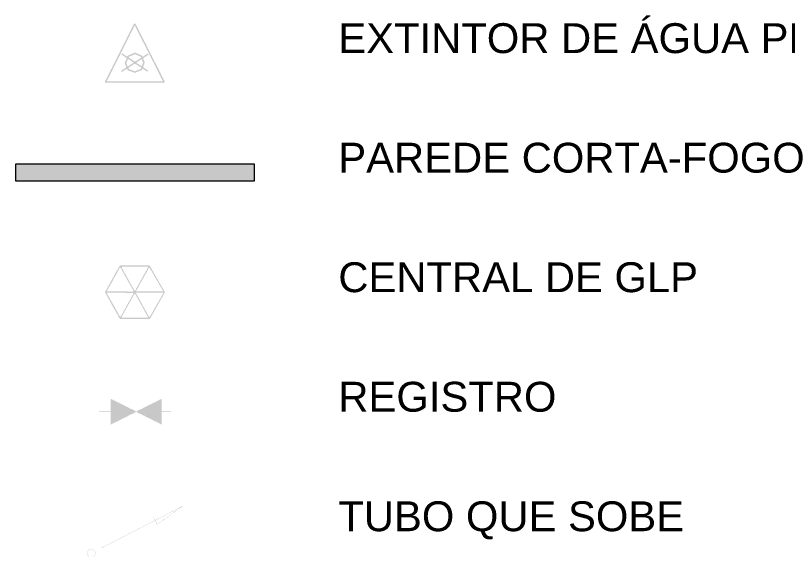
# Model space of a CAD drawing. Header units: metres. Extents: x -2 to 169, y -5 to 45.
# Drawn here: x 34.3 to 40.76, y 6.29 to 10.82 of the extents above; entities that cross this region are included whole.
import ezdxf

# ---------------------------------------------------------------- set-up
doc = ezdxf.new("R2010")
doc.units = ezdxf.units.M
doc.header["$LTSCALE"] = 0.1
doc.layers.add('LEGENDA', color=7, linetype='Continuous', lineweight=13)
doc.styles.add('COSCIP-TEXTO', font='arial.ttf')

# ---------------------------------------------------------------- blocks, each defined once
blk = doc.blocks.new('EXTINTOR_AP')
h = blk.add_hatch(color=256)
h.dxf.hatch_style = 1
h.paths.add_polyline_path([(-0.0177, 0.4935), (0.0088, 0.4935), (0.0108, 0.481), (0.0182, 0.4787), (0.0206, 0.4608), (0.028, 0.4584), (0.0305, 0.4412), (0.038, 0.4393), (0.0404, 0.4221), (0.0481, 0.4196), (0.0502, 0.4021), (0.0576, 0.3999), (0.0597, 0.3827), (0.0674, 0.3795), (0.0699, 0.3624), (0.0775, 0.3606), (0.0797, 0.3433), (0.0874, 0.3409), (0.0896, 0.3233), (0.0969, 0.3203), (0.0994, 0.3031), (0.1068, 0.3011), (0.1092, 0.2839), (0.1169, 0.2818), (0.1192, 0.2646), (0.1268, 0.2621), (0.1289, 0.2446), (0.1363, 0.2423), (0.1388, 0.2245), (0.1462, 0.2226), (0.1486, 0.2053), (0.1564, 0.2031), (0.1585, 0.1858), (0.1659, 0.1837), (0.1683, 0.1685), (0.1764, 0.1637), (0.1782, 0.1476), (0.1866, 0.144), (0.1891, 0.1292), (0.1954, 0.1261), (0.1992, 0.1095), (0.2062, 0.1046), (0.2078, 0.0898), (0.2159, 0.0849), (0.2175, 0.0691), (0.226, 0.0652), (0.2286, 0.0505), (0.2348, 0.0474), (0.2386, 0.0308), (0.2455, 0.0258), (0.2472, 0.0111), (0.2553, 0.0062), (0.2569, -0.0094), (0.2654, -0.0135), (0.268, -0.0283), (0.2753, -0.0332), (0.2777, -0.048), (0.2849, -0.0529), (0.2865, -0.0677), (0.2947, -0.0726), (0.2963, -0.0874), (0.3048, -0.0923), (0.3077, -0.1071), (0.3146, -0.112), (0.3171, -0.1268), (0.3243, -0.1317), (0.3258, -0.1466), (0.3332, -0.1496), (0.3357, -0.16), (0.3429, -0.1637), (0.3455, -0.1793), (0.3529, -0.1822), (0.3554, -0.1993), (0.3607, -0.2031), (0.3652, -0.2194), (0.3701, -0.2225), (0.3741, -0.2301), (0.3751, -0.2387), (0.3824, -0.2418), (0.3849, -0.2579), (0.3923, -0.2607), (0.3947, -0.2779), (0.4011, -0.2818), (0.404, -0.2966), (0.4108, -0.3015), (0.4144, -0.3173), (0.4218, -0.3204), (0.4243, -0.3367), (0.4317, -0.3399), (0.4337, -0.3556), (0.4395, -0.3606), (0.444, -0.377), (0.4514, -0.3842), (0.4538, -0.3961), (0.4612, -0.3986), (0.4637, -0.4154), (0.471, -0.4184), (0.4735, -0.4356), (0.4795, -0.4393), (0.4834, -0.4555), (0.4899, -0.459), (0.4932, -0.4748), (0.5, -0.4787), (0.4992, -0.4836), (0.4937, -0.4861), (0.4931, -0.4935), (-0.5, -0.4935), (-0.4994, -0.4664), (-0.4913, -0.4623), (-0.4897, -0.4467), (-0.4836, -0.4443), (-0.48, -0.427), (-0.4725, -0.4221), (-0.4701, -0.4073), (-0.4618, -0.4045), (-0.4599, -0.3876), (-0.4519, -0.3844), (-0.4503, -0.368), (-0.4429, -0.363), (-0.4406, -0.3483), (-0.4331, -0.3433), (-0.4298, -0.3274), (-0.4224, -0.3253), (-0.4206, -0.3089), (-0.4125, -0.3041), (-0.4109, -0.2892), (-0.4036, -0.2843), (-0.4002, -0.2678), (-0.3935, -0.2646), (-0.3913, -0.2498), (-0.383, -0.2474), (-0.3812, -0.2301), (-0.3732, -0.2253), (-0.3715, -0.2104), (-0.3642, -0.2055), (-0.3619, -0.1907), (-0.3537, -0.1858), (-0.351, -0.17), (-0.3436, -0.1686), (-0.3418, -0.1514), (-0.3341, -0.1464), (-0.3322, -0.1317), (-0.3261, -0.1292), (-0.3215, -0.1104), (-0.3144, -0.1071), (-0.3124, -0.0923), (-0.3042, -0.0894), (-0.3025, -0.0726), (-0.2948, -0.0677), (-0.2929, -0.0529), (-0.2856, -0.048), (-0.2821, -0.0318), (-0.2747, -0.0294), (-0.2729, -0.0135), (-0.2648, -0.0111), (-0.2631, 0.0062), (-0.2554, 0.0111), (-0.2535, 0.0258), (-0.246, 0.0308), (-0.2427, 0.0469), (-0.2353, 0.05), (-0.2329, 0.0663), (-0.2255, 0.0689), (-0.2238, 0.0849), (-0.2163, 0.0898), (-0.2141, 0.1046), (-0.2067, 0.1095), (-0.2043, 0.1243), (-0.1959, 0.1273), (-0.1941, 0.144), (-0.1861, 0.1466), (-0.1843, 0.1637), (-0.1779, 0.1661), (-0.1748, 0.1834), (-0.167, 0.1883), (-0.1648, 0.2031), (-0.1566, 0.2062), (-0.1547, 0.2227), (-0.1467, 0.227), (-0.1451, 0.2424), (-0.1388, 0.2449), (-0.1354, 0.2621), (-0.1277, 0.267), (-0.1254, 0.2818), (-0.1172, 0.2843), (-0.1153, 0.3015), (-0.1073, 0.3057), (-0.1057, 0.3212), (-0.0981, 0.3261), (-0.095, 0.3424), (-0.0878, 0.3458), (-0.0859, 0.3606), (-0.0777, 0.363), (-0.0759, 0.3803), (-0.0691, 0.3827), (-0.0663, 0.3999), (-0.06, 0.4024), (-0.0557, 0.4211), (-0.0486, 0.4246), (-0.0465, 0.4393), (-0.0384, 0.4418), (-0.0366, 0.459), (-0.03, 0.4615), (-0.027, 0.4787), (-0.0208, 0.4812)])
h.paths.add_polyline_path([(-0.0064, 0.4602), (-0.0089, 0.4505), (-0.0163, 0.4484), (-0.0179, 0.4319), (-0.024, 0.4295), (-0.0276, 0.4123), (-0.035, 0.4073), (-0.0374, 0.3926), (-0.0458, 0.3881), (-0.0476, 0.3729), (-0.0557, 0.3687), (-0.0572, 0.3532), (-0.0645, 0.3483), (-0.068, 0.3317), (-0.0745, 0.3286), (-0.0768, 0.3138), (-0.0852, 0.3109), (-0.087, 0.2941), (-0.095, 0.2905), (-0.0966, 0.2744), (-0.1039, 0.2695), (-0.1073, 0.253), (-0.114, 0.2498), (-0.1163, 0.235), (-0.1246, 0.2316), (-0.1264, 0.2154), (-0.1343, 0.2104), (-0.136, 0.1957), (-0.1432, 0.1907), (-0.1467, 0.1743), (-0.1536, 0.1711), (-0.1557, 0.1563), (-0.1639, 0.1537), (-0.1658, 0.1366), (-0.1728, 0.1341), (-0.1754, 0.1169), (-0.1827, 0.112), (-0.185, 0.0972), (-0.1932, 0.0923), (-0.1959, 0.0764), (-0.2033, 0.0744), (-0.2051, 0.0578), (-0.2128, 0.0529), (-0.2147, 0.0381), (-0.2221, 0.0332), (-0.2245, 0.0185), (-0.2326, 0.0135), (-0.2353, -0.0024), (-0.2427, -0.0042), (-0.2444, -0.0209), (-0.252, -0.0258), (-0.2541, -0.0406), (-0.2616, -0.0455), (-0.2638, -0.0603), (-0.2722, -0.0644), (-0.2747, -0.0809), (-0.2821, -0.0826), (-0.2838, -0.0997), (-0.2913, -0.1046), (-0.2934, -0.1194), (-0.3011, -0.1243), (-0.3033, -0.1391), (-0.3116, -0.1435), (-0.3134, -0.1587), (-0.3215, -0.1624), (-0.3231, -0.1784), (-0.3293, -0.1809), (-0.3328, -0.1981), (-0.3404, -0.2031), (-0.3427, -0.2178), (-0.3507, -0.2203), (-0.3529, -0.2375), (-0.3608, -0.2406), (-0.3625, -0.2572), (-0.3688, -0.2597), (-0.3722, -0.2769), (-0.3799, -0.2818), (-0.3821, -0.2966), (-0.3904, -0.2998), (-0.3923, -0.3163), (-0.4002, -0.3209), (-0.4018, -0.336), (-0.4092, -0.3409), (-0.4115, -0.3556), (-0.4194, -0.3606), (-0.4224, -0.3764), (-0.4298, -0.3779), (-0.4316, -0.395), (-0.4396, -0.3991), (-0.4412, -0.4147), (-0.4488, -0.4196), (-0.4509, -0.4344), (-0.4592, -0.4393), (-0.4618, -0.4551), (-0.4691, -0.4567), (-0.4695, -0.4738), (0.4618, -0.4738), (0.4612, -0.4555), (0.4549, -0.4516), (0.4514, -0.4354), (0.4449, -0.4319), (0.4415, -0.4164), (0.4341, -0.4142), (0.432, -0.3975), (0.4243, -0.3933), (0.4223, -0.3778), (0.4155, -0.3729), (0.412, -0.3569), (0.4046, -0.3532), (0.4021, -0.3378), (0.3947, -0.3358), (0.3923, -0.3181), (0.3849, -0.3145), (0.3829, -0.299), (0.3759, -0.2941), (0.3726, -0.2782), (0.3652, -0.2748), (0.3628, -0.2591), (0.3554, -0.257), (0.3532, -0.24), (0.3459, -0.235), (0.3431, -0.219), (0.3369, -0.2154), (0.3332, -0.1994), (0.3258, -0.1968), (0.3234, -0.1804), (0.316, -0.1783), (0.3135, -0.1609), (0.3057, -0.1587), (0.3037, -0.1415), (0.2958, -0.1391), (0.2937, -0.1218), (0.2856, -0.1194), (0.2837, -0.1046), (0.2758, -0.0997), (0.2732, -0.0825), (0.2663, -0.08), (0.2643, -0.0628), (0.2563, -0.0603), (0.2545, -0.0443), (0.2462, -0.0406), (0.243, -0.0234), (0.2365, -0.0209), (0.234, -0.0037), (0.2269, -0.0012), (0.2249, 0.016), (0.2169, 0.0185), (0.2151, 0.0339), (0.2077, 0.0369), (0.2037, 0.0554), (0.1971, 0.0578), (0.1947, 0.0751), (0.1875, 0.0775), (0.1856, 0.0948), (0.1774, 0.0972), (0.1747, 0.1144), (0.1683, 0.1157), (0.1643, 0.1341), (0.1578, 0.1366), (0.1554, 0.1538), (0.1486, 0.1553), (0.1444, 0.1711), (0.1388, 0.1736), (0.1363, 0.1848), (0.1301, 0.1883), (0.1265, 0.2044), (0.1216, 0.2066), (0.1178, 0.2154), (0.1148, 0.2301), (0.1092, 0.2329), (0.1048, 0.2498), (0.0979, 0.2547), (0.0969, 0.2635), (0.0906, 0.267), (0.0871, 0.2833), (0.0822, 0.2867), (0.0785, 0.2941), (0.0762, 0.3089), (0.0687, 0.3138), (0.0682, 0.3212), (0.0649, 0.3288), (0.0585, 0.3335), (0.0576, 0.3422), (0.0509, 0.3458), (0.0483, 0.3606), (0.0424, 0.3655), (0.0361, 0.3876), (0.0292, 0.3926), (0.0287, 0.3999), (0.0192, 0.4123), (0.0182, 0.4209), (0.0116, 0.4246), (0.0016, 0.459)], flags=16)
h.paths.add_polyline_path([(-0.0103, 0.0062), (0.0182, 0.0068), (0.0206, -0.0004), (0.0388, -0.0037), (0.0403, -0.0111), (0.0576, -0.0132), (0.06, -0.0207), (0.0773, -0.0223), (0.0822, -0.0286), (0.0969, -0.0319), (0.1023, -0.0381), (0.1166, -0.042), (0.1191, -0.0516), (0.1265, -0.054), (0.1298, -0.0603), (0.1363, -0.0589), (0.1388, -0.0518), (0.1476, -0.0505), (0.1511, -0.0435), (0.1659, -0.0386), (0.1683, -0.032), (0.1831, -0.0285), (0.188, -0.0217), (0.1955, -0.0209), (0.1979, -0.013), (0.2126, -0.0119), (0.2249, -0.0142), (0.2244, -0.0308), (0.2077, -0.0353), (0.2069, -0.0406), (0.1966, -0.0431), (0.1947, -0.0505), (0.1782, -0.053), (0.1757, -0.0611), (0.1668, -0.0628), (0.1634, -0.0699), (0.1485, -0.0726), (0.1469, -0.08), (0.1388, -0.0814), (0.1371, -0.0849), (0.1404, -0.1071), (0.147, -0.112), (0.1486, -0.1292), (0.1564, -0.1317), (0.1595, -0.1538), (0.156, -0.1871), (0.1486, -0.1902), (0.1462, -0.2092), (0.1388, -0.2121), (0.1376, -0.2375), (0.1462, -0.2395), (0.148, -0.2474), (0.156, -0.2484), (0.1609, -0.2551), (0.1757, -0.259), (0.1782, -0.2674), (0.1855, -0.2679), (0.1905, -0.2745), (0.2052, -0.2791), (0.2071, -0.2867), (0.2151, -0.2878), (0.2172, -0.3015), (0.2151, -0.308), (0.1979, -0.3076), (0.1929, -0.3), (0.1782, -0.2968), (0.1761, -0.2892), (0.1683, -0.2884), (0.1634, -0.2801), (0.1486, -0.277), (0.1471, -0.2695), (0.1388, -0.2684), (0.1353, -0.2621), (0.1314, -0.261), (0.1265, -0.2684), (0.1204, -0.2695), (0.1142, -0.2854), (0.098, -0.2892), (0.0945, -0.2949), (0.0871, -0.2976), (0.0695, -0.299), (0.0649, -0.3063), (0.0428, -0.3095), (0.0392, -0.3163), (0.0204, -0.3187), (0.0182, -0.3261), (0.0083, -0.3278), (-0.0261, -0.3263), (-0.0286, -0.3185), (-0.0458, -0.3172), (-0.0507, -0.3108), (-0.0753, -0.3066), (-0.0803, -0.2999), (-0.1049, -0.2967), (-0.1073, -0.2897), (-0.1246, -0.2871), (-0.1277, -0.2695), (-0.1393, -0.2664), (-0.1541, -0.2693), (-0.1566, -0.2777), (-0.1656, -0.2793), (-0.1689, -0.286), (-0.1836, -0.2897), (-0.1851, -0.2966), (-0.2009, -0.3004), (-0.2037, -0.3064), (-0.2147, -0.3089), (-0.2181, -0.314), (-0.2249, -0.3089), (-0.2329, -0.3079), (-0.2329, -0.2973), (-0.2275, -0.2966), (-0.223, -0.2877), (-0.215, -0.2867), (-0.2134, -0.2793), (-0.1984, -0.2762), (-0.1954, -0.2695), (-0.1851, -0.267), (-0.1834, -0.2597), (-0.1686, -0.2572), (-0.1656, -0.2498), (-0.1551, -0.2474), (-0.1537, -0.2424), (-0.1458, -0.2375), (-0.1476, -0.2203), (-0.1543, -0.2178), (-0.1566, -0.1997), (-0.1639, -0.1975), (-0.1658, -0.1809), (-0.1738, -0.1637), (-0.1664, -0.1594), (-0.1645, -0.1415), (-0.1576, -0.1391), (-0.1553, -0.1218), (-0.1492, -0.1171), (-0.1465, -0.1095), (-0.1451, -0.0923), (-0.1387, -0.0874), (-0.1393, -0.0838), (-0.1461, -0.08), (-0.1467, -0.0744), (-0.1639, -0.0701), (-0.1656, -0.0628), (-0.1738, -0.0616), (-0.1763, -0.0548), (-0.191, -0.0489), (-0.1943, -0.0431), (-0.205, -0.0406), (-0.2078, -0.0332), (-0.223, -0.0306), (-0.2275, -0.0185), (-0.2244, -0.0037), (-0.2076, -0.0037), (-0.2048, -0.0111), (-0.1952, -0.0135), (-0.1939, -0.0209), (-0.1787, -0.0242), (-0.1754, -0.0308), (-0.1654, -0.0332), (-0.1639, -0.0404), (-0.1492, -0.045), (-0.1461, -0.0505), (-0.1351, -0.0529), (-0.1332, -0.0578), (-0.1295, -0.0584), (-0.1246, -0.0426), (-0.1073, -0.0389), (-0.1049, -0.0325), (-0.0872, -0.0308), (-0.083, -0.0234), (-0.06, -0.0209), (-0.0557, -0.013), (-0.038, -0.0111), (-0.036, -0.0036), (-0.0178, -0.0012), (-0.0163, 0.0037)])
h.paths.add_polyline_path([(-0.0163, -0.1808), (-0.0187, -0.1889), (-0.0335, -0.1916), (-0.0362, -0.1981), (-0.0464, -0.2006), (-0.0483, -0.2086), (-0.063, -0.2114), (-0.068, -0.2192), (-0.0761, -0.2203), (-0.0778, -0.2277), (-0.094, -0.2301), (-0.0959, -0.2375), (-0.1057, -0.24), (-0.1073, -0.2547), (-0.1052, -0.267), (-0.0901, -0.2701), (-0.0852, -0.2775), (-0.068, -0.2787), (-0.063, -0.2861), (-0.0384, -0.2891), (-0.036, -0.2949), (-0.0113, -0.299), (-0.0064, -0.3061), (-0.0015, -0.3065), (0.0023, -0.304), (0.0034, -0.299), (0.028, -0.2944), (0.0305, -0.2889), (0.0551, -0.2848), (0.06, -0.2781), (0.0756, -0.2769), (0.0797, -0.2688), (0.0969, -0.2667), (0.0978, -0.2597), (0.1043, -0.2538), (0.1043, -0.2407), (0.0896, -0.2381), (0.0872, -0.2301), (0.0797, -0.2294), (0.0751, -0.2227), (0.0674, -0.2194), (0.06, -0.2188), (0.0576, -0.2109), (0.0428, -0.2057), (0.0379, -0.1995), (0.0305, -0.1988), (0.0283, -0.1907), (0.0133, -0.187), (0.0083, -0.1801)], flags=16)
h.paths.add_polyline_path([(0.0059, -0.0201), (-0.0163, -0.0231), (-0.0195, -0.0308), (-0.0433, -0.034), (-0.0483, -0.0414), (-0.0664, -0.0431), (-0.0704, -0.0497), (-0.0852, -0.0523), (-0.0901, -0.0579), (-0.1049, -0.0622), (-0.1049, -0.078), (-0.0898, -0.0825), (-0.0867, -0.0898), (-0.0763, -0.0923), (-0.0753, -0.0981), (-0.0588, -0.1021), (-0.0566, -0.1095), (-0.0483, -0.1107), (-0.0458, -0.1176), (-0.0301, -0.1218), (-0.0274, -0.1292), (-0.0172, -0.1317), (-0.0163, -0.1376), (-0.004, -0.1411), (0.0083, -0.1399), (0.0133, -0.1321), (0.028, -0.1294), (0.0305, -0.1209), (0.0393, -0.1194), (0.0428, -0.1123), (0.0578, -0.1095), (0.0595, -0.1021), (0.0748, -0.0988), (0.0777, -0.0923), (0.0877, -0.0898), (0.0896, -0.0819), (0.0983, -0.08), (0.0982, -0.0628), (0.0888, -0.0603), (0.0872, -0.0529), (0.0699, -0.0506), (0.0674, -0.0427), (0.0502, -0.0413), (0.0477, -0.0355), (0.0305, -0.0319), (0.0256, -0.0256)], flags=16)
h.paths.add_polyline_path([(-0.1073, -0.1014), (-0.1246, -0.1033), (-0.127, -0.1268), (-0.1344, -0.1311), (-0.1377, -0.1563), (-0.1443, -0.1601), (-0.1449, -0.1661), (-0.1443, -0.1784), (-0.1369, -0.1821), (-0.132, -0.2078), (-0.127, -0.209), (-0.1246, -0.2191), (-0.1196, -0.2198), (-0.1071, -0.2178), (-0.1049, -0.2098), (-0.0901, -0.2073), (-0.0852, -0.1989), (-0.0774, -0.1981), (-0.0753, -0.1899), (-0.0606, -0.1868), (-0.0557, -0.1796), (-0.0474, -0.1784), (-0.0455, -0.1711), (-0.0306, -0.1686), (-0.0283, -0.1661), (-0.0279, -0.1538), (-0.0286, -0.1514), (-0.0433, -0.148), (-0.0483, -0.1406), (-0.0557, -0.14), (-0.0581, -0.1319), (-0.0655, -0.1311), (-0.0704, -0.123), (-0.0858, -0.1194), (-0.0876, -0.112), (-0.1024, -0.108)], flags=16)
h.paths.add_polyline_path([(0.1168, -0.1021), (0.1007, -0.1046), (0.0969, -0.111), (0.0889, -0.112), (0.0871, -0.1194), (0.0723, -0.1221), (0.0674, -0.1307), (0.0593, -0.1317), (0.0576, -0.1392), (0.0403, -0.143), (0.0394, -0.1489), (0.0289, -0.1514), (0.0261, -0.1563), (0.0292, -0.1686), (0.0395, -0.1711), (0.0424, -0.1784), (0.0576, -0.1808), (0.0591, -0.1883), (0.0691, -0.1907), (0.0714, -0.1981), (0.086, -0.2006), (0.0883, -0.208), (0.0986, -0.2104), (0.1019, -0.2172), (0.1142, -0.2184), (0.1166, -0.2177), (0.1191, -0.199), (0.1249, -0.1957), (0.1286, -0.1711), (0.1354, -0.1686), (0.1366, -0.1538), (0.1363, -0.1511), (0.1289, -0.1474), (0.124, -0.1227), (0.1187, -0.1194)], flags=16)
blk = doc.blocks.new('PAREDE_CORTA_FOGO')
h = blk.add_hatch(color=7)
h.dxf.hatch_style = 1
h.paths.add_polyline_path([(-1, -0.07), (1, -0.07), (1, 0.07), (-1, 0.07)])
blk.add_lwpolyline([(-1, -0.07), (1, -0.07), (1, 0.07), (-1, 0.07)], close=True)
blk = doc.blocks.new('CENTRAL_GLP')
h = blk.add_hatch(color=256)
h.dxf.hatch_style = 1
h.paths.add_polyline_path([(-0.2428, 0.4474), (0.2309, 0.4476), (0.2412, 0.4449), (0.2426, 0.4397), (0.2523, 0.4371), (0.2608, 0.419), (0.2619, 0.4101), (0.2697, 0.4061), (0.2723, 0.3928), (0.2803, 0.3905), (0.2827, 0.3776), (0.2886, 0.3724), (0.293, 0.3585), (0.2996, 0.3543), (0.3002, 0.3465), (0.3059, 0.3412), (0.3085, 0.328), (0.3163, 0.326), (0.3189, 0.3126), (0.3248, 0.3077), (0.3266, 0.2975), (0.3357, 0.2896), (0.3363, 0.2818), (0.3413, 0.2766), (0.3447, 0.2632), (0.3526, 0.2611), (0.3551, 0.247), (0.361, 0.243), (0.365, 0.2275), (0.3706, 0.2247), (0.3732, 0.2161), (0.381, 0.2131), (0.3836, 0.1992), (0.3893, 0.1964), (0.3923, 0.1809), (0.4003, 0.1757), (0.4094, 0.1522), (0.4175, 0.1498), (0.42, 0.1343), (0.426, 0.1291), (0.4299, 0.1162), (0.4353, 0.1136), (0.4379, 0.1052), (0.4432, 0.1033), (0.4457, 0.0867), (0.4544, 0.0826), (0.4579, 0.0696), (0.4638, 0.0668), (0.4664, 0.0583), (0.4715, 0.0558), (0.4741, 0.0386), (0.4819, 0.037), (0.4856, 0.023), (0.491, 0.0179), (0.4922, 0.0113), (0.4984, 0.0075), (0.5, -0.0083), (0.493, -0.0106), (0.4901, -0.0261), (0.4845, -0.0284), (0.4799, -0.0442), (0.4741, -0.0456), (0.473, -0.0546), (0.4664, -0.0626), (0.4638, -0.0741), (0.456, -0.0773), (0.4538, -0.0908), (0.4457, -0.0931), (0.445, -0.1012), (0.4371, -0.1115), (0.4365, -0.1193), (0.4297, -0.1219), (0.4257, -0.1374), (0.4198, -0.1411), (0.4172, -0.1551), (0.4094, -0.1574), (0.4068, -0.1701), (0.4009, -0.1762), (0.4003, -0.184), (0.3939, -0.1866), (0.3895, -0.2021), (0.3836, -0.2053), (0.381, -0.2202), (0.3732, -0.2223), (0.3692, -0.2383), (0.3629, -0.2418), (0.3613, -0.2487), (0.3558, -0.2538), (0.3531, -0.2668), (0.3451, -0.2694), (0.3421, -0.2869), (0.337, -0.2893), (0.3325, -0.303), (0.3266, -0.3064), (0.3251, -0.3134), (0.3199, -0.3185), (0.3163, -0.3349), (0.3085, -0.337), (0.3059, -0.3508), (0.3007, -0.3538), (0.2956, -0.3684), (0.2904, -0.371), (0.2888, -0.3806), (0.2826, -0.3866), (0.2805, -0.3988), (0.2725, -0.4013), (0.2697, -0.4151), (0.2619, -0.4184), (0.2608, -0.4272), (0.2529, -0.4376), (0.2516, -0.4455), (0.2335, -0.4476), (-0.2504, -0.4468), (-0.253, -0.4397), (-0.2608, -0.4367), (-0.2634, -0.4282), (-0.2698, -0.4246), (-0.2734, -0.4091), (-0.279, -0.4065), (-0.2815, -0.3922), (-0.2899, -0.3884), (-0.2928, -0.3755), (-0.2981, -0.3703), (-0.2988, -0.3625), (-0.3074, -0.3553), (-0.31, -0.3436), (-0.3151, -0.3413), (-0.3179, -0.3263), (-0.326, -0.3237), (-0.3267, -0.3159), (-0.3342, -0.3056), (-0.3358, -0.2959), (-0.3436, -0.29), (-0.3462, -0.2788), (-0.3539, -0.2759), (-0.3565, -0.2616), (-0.3621, -0.259), (-0.3647, -0.2461), (-0.3721, -0.2425), (-0.3824, -0.2139), (-0.3886, -0.2124), (-0.3926, -0.1969), (-0.3981, -0.1943), (-0.4005, -0.1786), (-0.4083, -0.1749), (-0.4186, -0.149), (-0.4257, -0.1452), (-0.429, -0.1291), (-0.4368, -0.127), (-0.4393, -0.113), (-0.4452, -0.1089), (-0.4497, -0.0938), (-0.456, -0.0908), (-0.4566, -0.0831), (-0.4642, -0.0727), (-0.4652, -0.0641), (-0.4721, -0.0624), (-0.4756, -0.0468), (-0.4812, -0.0442), (-0.4839, -0.0313), (-0.4921, -0.0261), (-0.4928, -0.0184), (-0.5, -0.008), (-0.4996, 0.0101), (-0.4937, 0.0147), (-0.4911, 0.0284), (-0.4831, 0.0308), (-0.4797, 0.0437), (-0.4749, 0.0489), (-0.4743, 0.0567), (-0.4678, 0.0609), (-0.4635, 0.0748), (-0.4575, 0.0799), (-0.4551, 0.0929), (-0.4471, 0.0952), (-0.4463, 0.1033), (-0.4387, 0.1136), (-0.4368, 0.1238), (-0.429, 0.1297), (-0.4264, 0.141), (-0.4189, 0.1447), (-0.4164, 0.1576), (-0.4107, 0.1602), (-0.4083, 0.1732), (-0.4005, 0.1771), (-0.3994, 0.1861), (-0.3911, 0.2042), (-0.3845, 0.2068), (-0.3803, 0.2223), (-0.3746, 0.2249), (-0.3721, 0.2419), (-0.3643, 0.2446), (-0.3539, 0.2707), (-0.3473, 0.2741), (-0.3436, 0.2905), (-0.3358, 0.2925), (-0.3332, 0.3077), (-0.3281, 0.3095), (-0.3231, 0.3258), (-0.3169, 0.3284), (-0.3163, 0.3362), (-0.3088, 0.3465), (-0.3074, 0.3556), (-0.2996, 0.359), (-0.2974, 0.3724), (-0.2917, 0.375), (-0.2883, 0.3905), (-0.2815, 0.392), (-0.2804, 0.4008), (-0.2728, 0.4112), (-0.2722, 0.419), (-0.2637, 0.4241), (-0.2608, 0.4375), (-0.253, 0.4387), (-0.2489, 0.4448)])
h.paths.add_polyline_path([(0.0187, -0.0104), (0.016, -0.0132), (0.0179, -0.0235), (0.0228, -0.0287), (0.0239, -0.035), (0.0316, -0.0386), (0.034, -0.0546), (0.0397, -0.0572), (0.0432, -0.0727), (0.0506, -0.0753), (0.0536, -0.0882), (0.0588, -0.0934), (0.0601, -0.1027), (0.0679, -0.1075), (0.07, -0.1193), (0.0756, -0.1221), (0.0782, -0.1374), (0.086, -0.1391), (0.0886, -0.1518), (0.0948, -0.1581), (0.0963, -0.1679), (0.1041, -0.1736), (0.1067, -0.1852), (0.1144, -0.1885), (0.1169, -0.2021), (0.1226, -0.2047), (0.1248, -0.2185), (0.1334, -0.2228), (0.134, -0.2306), (0.1429, -0.2503), (0.1481, -0.2519), (0.1532, -0.2675), (0.1585, -0.2694), (0.161, -0.2867), (0.1688, -0.2891), (0.1722, -0.303), (0.1776, -0.3082), (0.1791, -0.3153), (0.1845, -0.3185), (0.1895, -0.3352), (0.1972, -0.3381), (0.1997, -0.3522), (0.2052, -0.3548), (0.2086, -0.3703), (0.2161, -0.3729), (0.2167, -0.3806), (0.2242, -0.391), (0.2257, -0.4005), (0.2335, -0.4058), (0.2361, -0.417), (0.2423, -0.4169), (0.2438, -0.4108), (0.2516, -0.408), (0.2619, -0.3821), (0.2697, -0.3792), (0.2722, -0.3625), (0.28, -0.3607), (0.2831, -0.347), (0.2878, -0.3434), (0.2893, -0.3367), (0.2976, -0.3315), (0.3003, -0.3159), (0.306, -0.3134), (0.3085, -0.2988), (0.3163, -0.2963), (0.325, -0.2771), (0.3256, -0.2694), (0.3322, -0.2668), (0.3364, -0.2513), (0.3422, -0.2487), (0.3447, -0.2347), (0.3525, -0.2317), (0.3537, -0.2228), (0.3614, -0.2124), (0.3629, -0.2033), (0.3706, -0.2005), (0.3731, -0.1866), (0.381, -0.1847), (0.3836, -0.1713), (0.3895, -0.1659), (0.3901, -0.1581), (0.3965, -0.1552), (0.4008, -0.14), (0.4068, -0.1367), (0.4094, -0.1219), (0.4172, -0.12), (0.4198, -0.1076), (0.4258, -0.1012), (0.4264, -0.0934), (0.4333, -0.0908), (0.4374, -0.0753), (0.4432, -0.0727), (0.4457, -0.0589), (0.4534, -0.0557), (0.4545, -0.0468), (0.4615, -0.0417), (0.4664, -0.0274), (0.4715, -0.0249), (0.4715, -0.0113)], flags=16)
h.paths.add_polyline_path([(0.0032, -0.0278), (-0.0124, -0.03), (-0.0146, -0.0442), (-0.0227, -0.0465), (-0.0253, -0.06), (-0.0311, -0.0649), (-0.0316, -0.0727), (-0.0408, -0.081), (-0.0423, -0.0908), (-0.0484, -0.096), (-0.0506, -0.1089), (-0.0589, -0.1115), (-0.0615, -0.1254), (-0.0667, -0.1286), (-0.0677, -0.1374), (-0.0747, -0.1426), (-0.0796, -0.1573), (-0.0869, -0.1607), (-0.0893, -0.1736), (-0.0952, -0.1764), (-0.0977, -0.1943), (-0.1055, -0.1962), (-0.1145, -0.2202), (-0.1224, -0.2254), (-0.1255, -0.2409), (-0.1314, -0.2444), (-0.1337, -0.259), (-0.1418, -0.2613), (-0.1443, -0.2747), (-0.1501, -0.2797), (-0.1506, -0.2875), (-0.1599, -0.2959), (-0.1625, -0.3071), (-0.1688, -0.3082), (-0.1728, -0.3244), (-0.178, -0.3263), (-0.1806, -0.3406), (-0.1883, -0.3435), (-0.1893, -0.3522), (-0.1969, -0.3625), (-0.1975, -0.3703), (-0.2041, -0.3729), (-0.2083, -0.3884), (-0.2142, -0.393), (-0.2166, -0.4065), (-0.2246, -0.4087), (-0.2265, -0.4272), (-0.2116, -0.4294), (0.2154, -0.4291), (0.2184, -0.4246), (0.2158, -0.4091), (0.2076, -0.4064), (0.205, -0.391), (0.1998, -0.3891), (0.195, -0.3729), (0.1895, -0.3719), (0.1869, -0.3604), (0.1778, -0.3522), (0.1772, -0.3444), (0.1714, -0.339), (0.1688, -0.3257), (0.161, -0.3236), (0.1584, -0.3093), (0.1526, -0.3056), (0.1481, -0.2901), (0.1419, -0.2875), (0.1412, -0.2797), (0.1325, -0.2605), (0.1262, -0.259), (0.1223, -0.2435), (0.1167, -0.2409), (0.1144, -0.2248), (0.1059, -0.2202), (0.1027, -0.2073), (0.0963, -0.2041), (0.087, -0.184), (0.086, -0.1754), (0.0782, -0.173), (0.0756, -0.1585), (0.07, -0.1555), (0.0677, -0.1426), (0.0601, -0.1389), (0.0585, -0.1296), (0.0509, -0.1193), (0.0497, -0.1102), (0.0445, -0.1089), (0.0394, -0.093), (0.0341, -0.0908), (0.0313, -0.0753), (0.0232, -0.0727), (0.0207, -0.0598), (0.015, -0.0546), (0.0144, -0.0468), (0.0083, -0.0417)], flags=16)
h.paths.add_polyline_path([(0.2361, 0.409), (0.2335, 0.4024), (0.2261, 0.4008), (0.2232, 0.3853), (0.2176, 0.3827), (0.2152, 0.3672), (0.2076, 0.3633), (0.1972, 0.3371), (0.1901, 0.3336), (0.1875, 0.318), (0.1791, 0.3154), (0.1765, 0.3004), (0.1714, 0.2981), (0.1674, 0.2844), (0.16, 0.2792), (0.1594, 0.2715), (0.1532, 0.2653), (0.1513, 0.2533), (0.1429, 0.2504), (0.1404, 0.2352), (0.1351, 0.2333), (0.1303, 0.2171), (0.1248, 0.216), (0.1234, 0.2068), (0.1159, 0.1964), (0.1153, 0.1887), (0.1079, 0.1861), (0.1041, 0.17), (0.0963, 0.1682), (0.0937, 0.1534), (0.0886, 0.1509), (0.086, 0.1397), (0.0805, 0.1369), (0.0766, 0.124), (0.071, 0.1188), (0.0684, 0.1058), (0.0601, 0.1033), (0.0575, 0.0851), (0.0523, 0.0833), (0.0485, 0.0696), (0.042, 0.0661), (0.0406, 0.0593), (0.0355, 0.0541), (0.0316, 0.0373), (0.0239, 0.0347), (0.0216, 0.0205), (0.0161, 0.0181), (0.0161, 0.0123), (0.4715, 0.0118), (0.472, 0.0179), (0.4664, 0.0209), (0.4634, 0.036), (0.4552, 0.0386), (0.4518, 0.0541), (0.4457, 0.057), (0.4431, 0.0657), (0.4379, 0.0694), (0.4353, 0.0826), (0.4275, 0.0841), (0.4236, 0.1007), (0.4184, 0.1058), (0.4172, 0.1123), (0.4094, 0.1161), (0.407, 0.1291), (0.4012, 0.1317), (0.3985, 0.1473), (0.3901, 0.1524), (0.381, 0.1762), (0.3729, 0.1783), (0.3706, 0.1942), (0.3618, 0.199), (0.3525, 0.2229), (0.3445, 0.2249), (0.3421, 0.2414), (0.337, 0.2442), (0.3344, 0.2528), (0.329, 0.2559), (0.324, 0.2699), (0.3189, 0.272), (0.3159, 0.2896), (0.3085, 0.2911), (0.2982, 0.3168), (0.2904, 0.3206), (0.2878, 0.3362), (0.2826, 0.3379), (0.2789, 0.3517), (0.2723, 0.3549), (0.2697, 0.3635), (0.2627, 0.3672), (0.2595, 0.3827), (0.2539, 0.3853), (0.2497, 0.4008), (0.2438, 0.4018), (0.2412, 0.4089)], flags=16)
h.paths.add_polyline_path([(-0.2142, 0.4269), (-0.215, 0.4241), (-0.2246, 0.421), (-0.2253, 0.4112), (-0.2168, 0.4038), (-0.2142, 0.3923), (-0.209, 0.3898), (-0.2064, 0.3749), (-0.1983, 0.3724), (-0.196, 0.3594), (-0.1898, 0.3543), (-0.1857, 0.3403), (-0.1792, 0.3362), (-0.1786, 0.3284), (-0.1732, 0.3232), (-0.1702, 0.3098), (-0.1625, 0.3079), (-0.1592, 0.2922), (-0.1513, 0.2896), (-0.1484, 0.2741), (-0.1432, 0.2689), (-0.1418, 0.2619), (-0.1365, 0.2585), (-0.1314, 0.2447), (-0.1262, 0.2416), (-0.1237, 0.2249), (-0.1153, 0.2223), (-0.113, 0.2094), (-0.1071, 0.2042), (-0.1038, 0.1912), (-0.0978, 0.1884), (-0.0952, 0.1771), (-0.09, 0.1734), (-0.0874, 0.1596), (-0.0796, 0.1579), (-0.0764, 0.1421), (-0.0684, 0.1395), (-0.0667, 0.1282), (-0.0603, 0.1214), (-0.0589, 0.1121), (-0.0512, 0.1075), (-0.0486, 0.0947), (-0.0434, 0.0929), (-0.0407, 0.0774), (-0.0331, 0.0758), (-0.0301, 0.0619), (-0.0241, 0.0567), (-0.0236, 0.0489), (-0.0175, 0.0437), (-0.0124, 0.0298), (-0.0068, 0.0282), (-0.0046, 0.0217), (0.0006, 0.0208), (0.0057, 0.037), (0.0135, 0.0395), (0.0161, 0.0564), (0.0213, 0.0586), (0.0247, 0.0722), (0.0316, 0.0761), (0.0328, 0.0826), (0.0378, 0.0877), (0.0411, 0.1033), (0.0483, 0.1058), (0.0519, 0.1214), (0.0576, 0.124), (0.0601, 0.1376), (0.0679, 0.1412), (0.0688, 0.1498), (0.0764, 0.1602), (0.0771, 0.168), (0.0834, 0.1706), (0.0879, 0.1861), (0.0937, 0.1896), (0.0962, 0.2042), (0.1041, 0.2064), (0.1067, 0.2201), (0.1144, 0.2238), (0.1237, 0.2508), (0.13, 0.2534), (0.1346, 0.2689), (0.1403, 0.2723), (0.1428, 0.2896), (0.1507, 0.2916), (0.1599, 0.3155), (0.1673, 0.3206), (0.1707, 0.3362), (0.1765, 0.3406), (0.1788, 0.3543), (0.1869, 0.3565), (0.1895, 0.37), (0.1972, 0.3738), (0.1984, 0.3827), (0.206, 0.3931), (0.2066, 0.4008), (0.2147, 0.406), (0.2169, 0.419), (0.2132, 0.4267)], flags=16)
h.paths.add_polyline_path([(-0.4704, -0.0104), (-0.4731, -0.0132), (-0.4721, -0.0235), (-0.464, -0.0287), (-0.4558, -0.0468), (-0.4549, -0.0552), (-0.4469, -0.0572), (-0.4445, -0.0717), (-0.4387, -0.0753), (-0.4342, -0.0894), (-0.429, -0.0913), (-0.4264, -0.1027), (-0.4186, -0.1076), (-0.4161, -0.1197), (-0.4107, -0.1219), (-0.4074, -0.1374), (-0.3997, -0.14), (-0.3991, -0.1477), (-0.3915, -0.1581), (-0.3909, -0.1659), (-0.3824, -0.1713), (-0.38, -0.184), (-0.3745, -0.1866), (-0.3708, -0.2021), (-0.3634, -0.2047), (-0.3628, -0.2124), (-0.3553, -0.2228), (-0.3539, -0.2318), (-0.3462, -0.2357), (-0.3436, -0.2492), (-0.3357, -0.2513), (-0.3328, -0.2642), (-0.3272, -0.2694), (-0.3236, -0.2849), (-0.3177, -0.2879), (-0.3151, -0.2964), (-0.3101, -0.3004), (-0.3074, -0.3138), (-0.2994, -0.3159), (-0.2969, -0.3315), (-0.291, -0.3367), (-0.2867, -0.3507), (-0.2801, -0.3548), (-0.272, -0.3729), (-0.2711, -0.381), (-0.2634, -0.3828), (-0.2608, -0.3964), (-0.253, -0.4001), (-0.2504, -0.4079), (-0.2375, -0.4055), (-0.2332, -0.391), (-0.2271, -0.3872), (-0.2248, -0.3729), (-0.2168, -0.3707), (-0.2142, -0.357), (-0.2084, -0.3522), (-0.2079, -0.3444), (-0.1987, -0.3361), (-0.1971, -0.3263), (-0.1909, -0.3217), (-0.1887, -0.3082), (-0.1806, -0.3059), (-0.178, -0.2912), (-0.1728, -0.2886), (-0.1717, -0.2797), (-0.1648, -0.2745), (-0.1599, -0.26), (-0.1522, -0.2564), (-0.15, -0.2435), (-0.1443, -0.2409), (-0.1418, -0.2233), (-0.134, -0.2211), (-0.1248, -0.1969), (-0.1163, -0.1917), (-0.1139, -0.1762), (-0.1081, -0.1736), (-0.1056, -0.1581), (-0.0978, -0.1562), (-0.0938, -0.1426), (-0.0893, -0.1374), (-0.0887, -0.1296), (-0.0808, -0.1245), (-0.0771, -0.1103), (-0.0699, -0.1089), (-0.067, -0.0934), (-0.0615, -0.0913), (-0.0589, -0.0784), (-0.0512, -0.0741), (-0.05, -0.0649), (-0.0425, -0.0546), (-0.0419, -0.0468), (-0.0331, -0.0417), (-0.031, -0.0287), (-0.0253, -0.0261), (-0.0253, -0.0117)], flags=16)
h.paths.add_polyline_path([(-0.2479, 0.4121), (-0.2535, 0.4034), (-0.2608, 0.4015), (-0.2617, 0.3931), (-0.266, 0.3864), (-0.2711, 0.3844), (-0.2807, 0.3569), (-0.2893, 0.3522), (-0.2916, 0.3387), (-0.2971, 0.3362), (-0.2996, 0.319), (-0.3074, 0.3164), (-0.3166, 0.2922), (-0.324, 0.287), (-0.3274, 0.2715), (-0.3332, 0.2675), (-0.3356, 0.2533), (-0.3436, 0.2512), (-0.3466, 0.2378), (-0.3539, 0.234), (-0.3552, 0.2249), (-0.3627, 0.2145), (-0.3634, 0.2068), (-0.3701, 0.2042), (-0.3741, 0.1887), (-0.3798, 0.1855), (-0.3824, 0.171), (-0.3902, 0.1688), (-0.3928, 0.1561), (-0.3987, 0.1498), (-0.3993, 0.1421), (-0.4057, 0.1383), (-0.4101, 0.124), (-0.4161, 0.1193), (-0.4184, 0.1058), (-0.4264, 0.1036), (-0.429, 0.087), (-0.4368, 0.0836), (-0.4471, 0.0576), (-0.4541, 0.0541), (-0.4568, 0.0386), (-0.4626, 0.0354), (-0.4652, 0.0205), (-0.473, 0.0183), (-0.473, 0.0123), (-0.0357, 0.0106), (-0.0244, 0.0127), (-0.0265, 0.0256), (-0.0319, 0.0308), (-0.0331, 0.0374), (-0.0398, 0.0412), (-0.0434, 0.0575), (-0.0486, 0.0596), (-0.0512, 0.0749), (-0.0596, 0.0774), (-0.0621, 0.0903), (-0.0679, 0.0955), (-0.0693, 0.1051), (-0.0771, 0.1107), (-0.0796, 0.1223), (-0.0874, 0.1251), (-0.0899, 0.1395), (-0.0957, 0.1421), (-0.0979, 0.155), (-0.1055, 0.1586), (-0.1081, 0.1702), (-0.1148, 0.1783), (-0.1159, 0.1873), (-0.1217, 0.1887), (-0.1262, 0.2046), (-0.1318, 0.2068), (-0.134, 0.2204), (-0.1427, 0.2249), (-0.1457, 0.2404), (-0.1509, 0.2456), (-0.1521, 0.2522), (-0.1593, 0.2559), (-0.1625, 0.2696), (-0.1703, 0.2715), (-0.1728, 0.2891), (-0.1787, 0.2922), (-0.1828, 0.3077), (-0.1895, 0.3103), (-0.1977, 0.3284), (-0.1987, 0.3371), (-0.2064, 0.3395), (-0.2089, 0.3543), (-0.2147, 0.3569), (-0.2184, 0.3724), (-0.2255, 0.375), (-0.2261, 0.3827), (-0.2337, 0.3931), (-0.2349, 0.4021), (-0.2409, 0.4034)], flags=16)
blk = doc.blocks.new('REGISTRO_VALVULA')
h = blk.add_hatch(color=256)
h.dxf.hatch_style = 1
h.paths.add_polyline_path([(-0.3378, 0.1739), (-0.3208, 0.1751), (-0.3191, 0.1676), (-0.3033, 0.1671), (-0.3017, 0.1596), (-0.2875, 0.1592), (-0.2858, 0.1501), (-0.27, 0.1497), (-0.2683, 0.1422), (-0.2525, 0.1417), (-0.2508, 0.1326), (-0.235, 0.1322), (-0.2334, 0.1247), (-0.2191, 0.1242), (-0.2175, 0.1168), (-0.2017, 0.1163), (-0.2, 0.1072), (-0.1842, 0.1068), (-0.1825, 0.0993), (-0.1667, 0.0988), (-0.165, 0.0913), (-0.1508, 0.0909), (-0.1492, 0.0818), (-0.1334, 0.0813), (-0.1317, 0.0739), (-0.1159, 0.0734), (-0.1142, 0.0643), (-0.0984, 0.0639), (-0.0967, 0.0564), (-0.0825, 0.0559), (-0.0809, 0.0485), (-0.0651, 0.048), (-0.0634, 0.0389), (-0.0476, 0.0385), (-0.0459, 0.031), (-0.0301, 0.0305), (-0.0284, 0.023), (-0.0142, 0.0226), (-0.0125, 0.0135), (0.0032, 0.013), (0.0049, 0.0056), (0.0255, 0.0052), (0.0287, 0.0057), (0.0303, 0.013), (0.046, 0.0135), (0.0477, 0.0226), (0.0635, 0.023), (0.0652, 0.0305), (0.081, 0.031), (0.0827, 0.0385), (0.0969, 0.0389), (0.0986, 0.048), (0.1144, 0.0485), (0.116, 0.0559), (0.1318, 0.0564), (0.1335, 0.0639), (0.1493, 0.0643), (0.151, 0.0734), (0.1652, 0.0739), (0.1669, 0.0813), (0.1827, 0.0818), (0.1843, 0.0909), (0.2001, 0.0913), (0.2018, 0.0988), (0.2176, 0.0993), (0.2193, 0.1068), (0.2335, 0.1072), (0.2352, 0.1163), (0.251, 0.1168), (0.2526, 0.1242), (0.2684, 0.1247), (0.2701, 0.1322), (0.2859, 0.1326), (0.2876, 0.1417), (0.3018, 0.1422), (0.3035, 0.1497), (0.3193, 0.1501), (0.321, 0.1592), (0.3367, 0.1596), (0.3384, 0.1671), (0.3542, 0.1676), (0.3559, 0.1751), (0.3702, 0.1751), (0.3715, 0.1724), (0.3718, 0.0057), (0.4973, 0.0052), (0.5, 0.004), (0.5, -0.004), (0.4973, -0.0052), (0.3718, -0.0057), (0.3715, -0.1724), (0.3702, -0.1751), (0.3559, -0.1751), (0.3542, -0.1676), (0.3384, -0.1671), (0.3367, -0.1581), (0.321, -0.1576), (0.3193, -0.1501), (0.3035, -0.1497), (0.3018, -0.1406), (0.2876, -0.1401), (0.2859, -0.1326), (0.2701, -0.1322), (0.2684, -0.1247), (0.2526, -0.1242), (0.251, -0.1152), (0.2352, -0.1147), (0.2335, -0.1072), (0.2193, -0.1068), (0.2176, -0.0993), (0.2018, -0.0988), (0.2001, -0.0898), (0.1843, -0.0893), (0.1827, -0.0818), (0.1669, -0.0813), (0.1652, -0.0723), (0.151, -0.0718), (0.1493, -0.0643), (0.1335, -0.0639), (0.1318, -0.0564), (0.116, -0.0559), (0.1144, -0.0469), (0.0986, -0.0464), (0.0969, -0.0389), (0.0827, -0.0385), (0.081, -0.031), (0.0652, -0.0305), (0.0635, -0.0214), (0.0477, -0.021), (0.046, -0.0135), (0.0303, -0.013), (0.0287, -0.0057), (0.0255, -0.0052), (0.0049, -0.0056), (0.0032, -0.013), (-0.0125, -0.0135), (-0.0142, -0.021), (-0.0284, -0.0214), (-0.0301, -0.0305), (-0.0459, -0.031), (-0.0476, -0.0385), (-0.0634, -0.0389), (-0.0651, -0.0464), (-0.0809, -0.0469), (-0.0825, -0.0559), (-0.0967, -0.0564), (-0.0984, -0.0639), (-0.1142, -0.0643), (-0.1159, -0.0718), (-0.1317, -0.0723), (-0.1334, -0.0813), (-0.1492, -0.0818), (-0.1508, -0.0893), (-0.165, -0.0898), (-0.1667, -0.0988), (-0.1825, -0.0993), (-0.1842, -0.1068), (-0.2, -0.1072), (-0.2017, -0.1147), (-0.2175, -0.1152), (-0.2191, -0.1242), (-0.2334, -0.1247), (-0.235, -0.1322), (-0.2508, -0.1326), (-0.2525, -0.1401), (-0.2683, -0.1406), (-0.27, -0.1497), (-0.2858, -0.1501), (-0.2875, -0.1576), (-0.3017, -0.1581), (-0.3033, -0.1671), (-0.3191, -0.1676), (-0.3208, -0.1751), (-0.3367, -0.1751), (-0.338, -0.1724), (-0.3383, -0.0057), (-0.4971, -0.0052), (-0.5, -0.0024), (-0.4999, 0.004), (-0.4971, 0.0052), (-0.3383, 0.0057)])
blk = doc.blocks.new('TUBO_SOBE')
h = blk.add_hatch(color=256)
h.dxf.hatch_style = 1
h.paths.add_polyline_path([(0.4961, 0.2625), (0.499, 0.2651), (0.5, 0.2626), (0.4961, 0.2586), (0.4916, 0.2583), (0.4912, 0.2552), (0.4872, 0.2513), (0.4843, 0.2508), (0.4828, 0.2483), (0.4784, 0.2479), (0.474, 0.2425), (0.4681, 0.2421), (0.4677, 0.2391), (0.4608, 0.2322), (0.4549, 0.2318), (0.4489, 0.2258), (0.4476, 0.2219), (0.4431, 0.2215), (0.4373, 0.216), (0.4329, 0.2157), (0.4269, 0.2097), (0.4255, 0.2057), (0.4196, 0.2054), (0.4152, 0.1998), (0.4093, 0.1995), (0.402, 0.1896), (0.3976, 0.1892), (0.3917, 0.1837), (0.3873, 0.1833), (0.3799, 0.1734), (0.3741, 0.173), (0.3667, 0.1646), (0.3608, 0.1642), (0.3604, 0.1612), (0.3564, 0.1572), (0.352, 0.1569), (0.3476, 0.1513), (0.3447, 0.151), (0.3432, 0.1484), (0.3388, 0.1481), (0.3383, 0.145), (0.3344, 0.1411), (0.3285, 0.1407), (0.3211, 0.1322), (0.3153, 0.1319), (0.3148, 0.1288), (0.3109, 0.1249), (0.3065, 0.1245), (0.302, 0.119), (0.299, 0.1185), (0.2976, 0.1146), (0.2932, 0.1142), (0.2888, 0.1087), (0.2829, 0.1084), (0.2769, 0.1024), (0.2756, 0.0984), (0.2697, 0.0981), (0.2624, 0.0896), (0.2579, 0.0893), (0.2565, 0.0867), (0.2535, 0.0863), (0.2521, 0.0823), (0.2477, 0.0819), (0.2403, 0.0734), (0.2344, 0.0731), (0.2315, 0.0705), (0.2275, 0.0745), (0.2272, 0.0789), (0.2246, 0.0803), (0.2243, 0.0862), (0.2202, 0.0877), (0.2198, 0.0921), (0.2173, 0.0936), (0.2169, 0.098), (0.2143, 0.0994), (0.214, 0.1053), (0.2114, 0.1068), (0.2109, 0.1112), (0.2094, 0.1113), (0.208, 0.1087), (0.2021, 0.1084), (0.2006, 0.1058), (0.1962, 0.1054), (0.1947, 0.1028), (0.1889, 0.1025), (0.1874, 0.0984), (0.183, 0.0981), (0.1815, 0.0955), (0.1756, 0.0951), (0.1742, 0.0926), (0.1698, 0.0922), (0.1683, 0.0896), (0.1639, 0.0893), (0.1624, 0.0867), (0.1565, 0.0863), (0.1551, 0.0823), (0.1507, 0.0819), (0.1492, 0.0793), (0.1433, 0.079), (0.1418, 0.0764), (0.1374, 0.076), (0.136, 0.0734), (0.1301, 0.0731), (0.1286, 0.0705), (0.1242, 0.0702), (0.1237, 0.0671), (0.1198, 0.0632), (0.1139, 0.0628), (0.1124, 0.0602), (0.108, 0.0599), (0.1066, 0.0573), (0.1022, 0.0569), (0.1007, 0.0543), (0.0948, 0.054), (0.0933, 0.0499), (0.0889, 0.0496), (0.0875, 0.047), (0.0816, 0.0466), (0.0801, 0.0441), (0.0698, 0.0408), (0.0683, 0.0367), (0.0625, 0.0364), (0.061, 0.0338), (0.0566, 0.0334), (0.0551, 0.0308), (0.0492, 0.0305), (0.0478, 0.0279), (0.0434, 0.0275), (0.0419, 0.0249), (0.036, 0.0246), (0.0345, 0.0205), (0.0301, 0.0202), (0.0287, 0.0176), (0.0243, 0.0172), (0.0228, 0.0147), (0.0198, 0.0143), (0.0184, 0.0117), (0.0081, 0.0084), (0.0066, 0.0044), (0.0007, 0.004), (-0.0007, 0.0014), (-0.0051, 0.0011), (-0.0066, -0.0015), (-0.0125, -0.0019), (-0.014, -0.0045), (-0.0184, -0.0048), (-0.0198, -0.0074), (-0.0257, -0.0077), (-0.0272, -0.0118), (-0.0316, -0.0122), (-0.0331, -0.0147), (-0.0375, -0.0151), (-0.0389, -0.0177), (-0.0448, -0.018), (-0.0463, -0.0206), (-0.0507, -0.021), (-0.0522, -0.0236), (-0.0581, -0.0239), (-0.0595, -0.028), (-0.0639, -0.0283), (-0.0654, -0.0309), (-0.0698, -0.0313), (-0.0713, -0.0338), (-0.0742, -0.0342), (-0.0757, -0.0368), (-0.0801, -0.0371), (-0.0816, -0.0412), (-0.0875, -0.0415), (-0.0889, -0.0441), (-0.0933, -0.0445), (-0.0948, -0.0471), (-0.0992, -0.0474), (-0.1007, -0.05), (-0.1066, -0.0504), (-0.108, -0.053), (-0.1124, -0.0533), (-0.1139, -0.0574), (-0.1198, -0.0577), (-0.1213, -0.0603), (-0.1257, -0.0607), (-0.1271, -0.0632), (-0.1315, -0.0636), (-0.133, -0.0662), (-0.1389, -0.0665), (-0.1404, -0.0691), (-0.1448, -0.0695), (-0.1462, -0.0735), (-0.1521, -0.0739), (-0.1536, -0.0765), (-0.158, -0.0768), (-0.1595, -0.0794), (-0.1653, -0.0798), (-0.1698, -0.0853), (-0.1742, -0.0856), (-0.1756, -0.0897), (-0.1815, -0.0901), (-0.183, -0.0926), (-0.1874, -0.093), (-0.1889, -0.0956), (-0.1933, -0.0959), (-0.1947, -0.0985), (-0.2006, -0.0989), (-0.2021, -0.1029), (-0.2065, -0.1033), (-0.208, -0.1059), (-0.2139, -0.1062), (-0.2153, -0.1088), (-0.2197, -0.1092), (-0.2212, -0.1117), (-0.2271, -0.1121), (-0.2286, -0.1147), (-0.233, -0.115), (-0.2344, -0.1191), (-0.2388, -0.1194), (-0.2403, -0.122), (-0.2462, -0.1224), (-0.2477, -0.125), (-0.2521, -0.1253), (-0.2535, -0.1279), (-0.2594, -0.1283), (-0.2638, -0.1353), (-0.2682, -0.1356), (-0.2697, -0.1382), (-0.2756, -0.1386), (-0.2771, -0.1411), (-0.2815, -0.1415), (-0.2829, -0.1441), (-0.2888, -0.1444), (-0.2903, -0.147), (-0.2947, -0.1474), (-0.2962, -0.1514), (-0.3006, -0.1518), (-0.302, -0.1544), (-0.3079, -0.1547), (-0.3094, -0.1573), (-0.3138, -0.1577), (-0.3153, -0.1602), (-0.3211, -0.1606), (-0.3226, -0.1632), (-0.327, -0.1635), (-0.3285, -0.1676), (-0.3329, -0.1679), (-0.3344, -0.1705), (-0.3403, -0.1709), (-0.3417, -0.1735), (-0.3461, -0.1738), (-0.3476, -0.1764), (-0.3535, -0.1768), (-0.355, -0.1808), (-0.3574, -0.1798), (-0.3574, -0.1769), (-0.3535, -0.1729), (-0.3476, -0.1726), (-0.3461, -0.17), (-0.3417, -0.1696), (-0.3403, -0.167), (-0.3344, -0.1667), (-0.3329, -0.1626), (-0.3285, -0.1623), (-0.327, -0.1597), (-0.3226, -0.1594), (-0.3211, -0.1568), (-0.3153, -0.1564), (-0.3138, -0.1538), (-0.3094, -0.1535), (-0.3079, -0.1509), (-0.302, -0.1505), (-0.3006, -0.1465), (-0.2962, -0.1461), (-0.2947, -0.1435), (-0.2903, -0.1432), (-0.2888, -0.1406), (-0.2829, -0.1402), (-0.2815, -0.1377), (-0.2771, -0.1373), (-0.2756, -0.1347), (-0.2697, -0.1344), (-0.2682, -0.1303), (-0.2638, -0.13), (-0.2594, -0.1244), (-0.2535, -0.1241), (-0.2521, -0.1215), (-0.2477, -0.1211), (-0.2462, -0.1185), (-0.2403, -0.1182), (-0.2388, -0.1141), (-0.2344, -0.1138), (-0.233, -0.1112), (-0.2286, -0.1108), (-0.2271, -0.1083), (-0.2212, -0.1079), (-0.2197, -0.1053), (-0.2153, -0.105), (-0.2139, -0.1024), (-0.208, -0.102), (-0.2065, -0.098), (-0.2021, -0.0976), (-0.2006, -0.095), (-0.1947, -0.0947), (-0.1933, -0.0921), (-0.183, -0.0888), (-0.1815, -0.0847), (-0.1756, -0.0844), (-0.1742, -0.0818), (-0.1698, -0.0815), (-0.1653, -0.0759), (-0.1595, -0.0756), (-0.158, -0.073), (-0.1536, -0.0726), (-0.1521, -0.0686), (-0.1462, -0.0682), (-0.1448, -0.0656), (-0.1404, -0.0653), (-0.1389, -0.0627), (-0.133, -0.0623), (-0.1315, -0.0598), (-0.1213, -0.0565), (-0.1198, -0.0524), (-0.1139, -0.0521), (-0.1124, -0.0495), (-0.108, -0.0491), (-0.1066, -0.0465), (-0.1007, -0.0462), (-0.0992, -0.0436), (-0.0889, -0.0403), (-0.0875, -0.0362), (-0.0816, -0.0359), (-0.0801, -0.0333), (-0.0757, -0.0329), (-0.0698, -0.0274), (-0.0654, -0.0271), (-0.0639, -0.023), (-0.0595, -0.0227), (-0.0581, -0.0201), (-0.0522, -0.0197), (-0.0507, -0.0171), (-0.0463, -0.0168), (-0.0448, -0.0142), (-0.0389, -0.0138), (-0.0375, -0.0113), (-0.0331, -0.0109), (-0.0316, -0.0068), (-0.0272, -0.0065), (-0.0257, -0.0039), (-0.0198, -0.0036), (-0.0184, -0.001), (-0.014, -0.0006), (-0.0125, 0.002), (-0.0066, 0.0023), (-0.0051, 0.0049), (-0.0007, 0.0053), (0.0007, 0.0093), (0.0066, 0.0097), (0.0081, 0.0123), (0.0125, 0.0126), (0.014, 0.0152), (0.0184, 0.0156), (0.0243, 0.0211), (0.0287, 0.0214), (0.0301, 0.0255), (0.0345, 0.0258), (0.036, 0.0284), (0.0419, 0.0288), (0.0434, 0.0314), (0.0478, 0.0317), (0.0492, 0.0343), (0.0551, 0.0347), (0.0566, 0.0373), (0.061, 0.0376), (0.0625, 0.0417), (0.0683, 0.042), (0.0698, 0.0446), (0.0742, 0.0449), (0.0757, 0.0475), (0.0801, 0.0479), (0.0816, 0.0505), (0.0875, 0.0508), (0.0889, 0.0549), (0.0933, 0.0552), (0.0948, 0.0578), (0.1007, 0.0582), (0.1022, 0.0608), (0.1066, 0.0611), (0.108, 0.0637), (0.1124, 0.0641), (0.1139, 0.0666), (0.1198, 0.067), (0.1202, 0.07), (0.1242, 0.074), (0.1286, 0.0743), (0.1301, 0.0769), (0.136, 0.0773), (0.1374, 0.0799), (0.1418, 0.0802), (0.1433, 0.0828), (0.1492, 0.0832), (0.1507, 0.0872), (0.1551, 0.0876), (0.1565, 0.0902), (0.1624, 0.0905), (0.1639, 0.0931), (0.1742, 0.0964), (0.1756, 0.099), (0.1815, 0.0993), (0.183, 0.1034), (0.1874, 0.1037), (0.1889, 0.1063), (0.1947, 0.1067), (0.1962, 0.1093), (0.2006, 0.1096), (0.2021, 0.1122), (0.208, 0.1126), (0.2081, 0.1185), (0.204, 0.12), (0.2037, 0.1244), (0.2011, 0.1259), (0.2007, 0.1318), (0.1981, 0.1332), (0.1949, 0.1435), (0.1908, 0.145), (0.1918, 0.1519), (0.1958, 0.1509), (0.1961, 0.145), (0.1987, 0.1435), (0.199, 0.1391), (0.2016, 0.1377), (0.202, 0.1332), (0.2046, 0.1318), (0.2049, 0.1259), (0.209, 0.1244), (0.2093, 0.12), (0.2139, 0.1155), (0.2143, 0.1185), (0.2183, 0.1225), (0.2241, 0.1228), (0.2256, 0.1254), (0.2359, 0.1287), (0.2374, 0.1328), (0.2433, 0.1331), (0.2447, 0.1357), (0.2491, 0.1361), (0.2506, 0.1387), (0.2565, 0.139), (0.2579, 0.1416), (0.2682, 0.1449), (0.2697, 0.149), (0.2756, 0.1493), (0.2771, 0.1519), (0.2815, 0.1522), (0.2829, 0.1548), (0.2888, 0.1552), (0.2903, 0.1578), (0.2947, 0.1581), (0.2962, 0.1607), (0.302, 0.1611), (0.3035, 0.1651), (0.3079, 0.1655), (0.3123, 0.171), (0.3182, 0.1714), (0.3197, 0.1739), (0.33, 0.1772), (0.3314, 0.1813), (0.3373, 0.1816), (0.3388, 0.1842), (0.3432, 0.1846), (0.3447, 0.1872), (0.3505, 0.1875), (0.352, 0.1901), (0.3564, 0.1905), (0.3579, 0.193), (0.3638, 0.1934), (0.3652, 0.1975), (0.3697, 0.1978), (0.3711, 0.2004), (0.3755, 0.2007), (0.377, 0.2033), (0.3829, 0.2037), (0.3843, 0.2063), (0.3888, 0.2066), (0.3902, 0.2107), (0.3961, 0.211), (0.3976, 0.2136), (0.402, 0.214), (0.4064, 0.2195), (0.4123, 0.2199), (0.4137, 0.2224), (0.4182, 0.2228), (0.4196, 0.2269), (0.4255, 0.2272), (0.427, 0.2298), (0.4314, 0.2301), (0.4329, 0.2327), (0.4373, 0.2331), (0.4387, 0.2357), (0.4446, 0.236), (0.4461, 0.2386), (0.4505, 0.239), (0.452, 0.243), (0.4578, 0.2434), (0.4593, 0.246), (0.4637, 0.2463), (0.4652, 0.2489), (0.4696, 0.2493), (0.4711, 0.2518), (0.4769, 0.2523), (0.4784, 0.2548), (0.4828, 0.2552), (0.4843, 0.2592), (0.4902, 0.2595), (0.4916, 0.2621)])
h.paths.add_polyline_path([(0.4592, 0.242), (0.4638, 0.242), (0.4638, 0.2391), (0.4608, 0.236), (0.4549, 0.2357), (0.4476, 0.2272), (0.4431, 0.2269), (0.4417, 0.2228), (0.4387, 0.2224), (0.4373, 0.2199), (0.4329, 0.2195), (0.4255, 0.211), (0.4196, 0.2107), (0.4152, 0.2037), (0.4093, 0.2033), (0.4024, 0.1964), (0.402, 0.1934), (0.3976, 0.193), (0.3917, 0.1875), (0.3873, 0.1872), (0.3804, 0.1803), (0.3799, 0.1772), (0.3741, 0.1769), (0.3667, 0.1684), (0.3608, 0.1681), (0.3569, 0.1641), (0.3564, 0.1611), (0.352, 0.1607), (0.3432, 0.1522), (0.3388, 0.1519), (0.3348, 0.1479), (0.3344, 0.1449), (0.3285, 0.1445), (0.3211, 0.1361), (0.3153, 0.1357), (0.3113, 0.1318), (0.3109, 0.1287), (0.3065, 0.1284), (0.2976, 0.1199), (0.2932, 0.1196), (0.2888, 0.1126), (0.2829, 0.1122), (0.2756, 0.1037), (0.2697, 0.1034), (0.2683, 0.0994), (0.2624, 0.0935), (0.2579, 0.0931), (0.2521, 0.0876), (0.2477, 0.0872), (0.2463, 0.0833), (0.2403, 0.0773), (0.2344, 0.0769), (0.233, 0.0744), (0.2314, 0.0745), (0.231, 0.0789), (0.2284, 0.0803), (0.2281, 0.0862), (0.2255, 0.0877), (0.2252, 0.0921), (0.2211, 0.0936), (0.2207, 0.098), (0.2182, 0.0994), (0.2178, 0.1053), (0.2152, 0.1068), (0.2152, 0.1141), (0.2178, 0.1156), (0.2183, 0.1187), (0.2241, 0.119), (0.2256, 0.1216), (0.23, 0.1219), (0.2315, 0.1245), (0.2359, 0.1249), (0.2374, 0.1275), (0.2433, 0.1278), (0.2447, 0.1319), (0.2491, 0.1322), (0.2506, 0.1348), (0.2565, 0.1352), (0.2579, 0.1378), (0.2624, 0.1381), (0.2638, 0.1407), (0.2682, 0.1411), (0.2697, 0.1436), (0.2756, 0.144), (0.2771, 0.1481), (0.2815, 0.1484), (0.2829, 0.151), (0.2888, 0.1513), (0.2903, 0.1539), (0.2947, 0.1543), (0.2962, 0.1569), (0.302, 0.1572), (0.3035, 0.1598), (0.3079, 0.1602), (0.3123, 0.1672), (0.3182, 0.1675), (0.3197, 0.1701), (0.3241, 0.1705), (0.3256, 0.173), (0.33, 0.1734), (0.3314, 0.176), (0.3373, 0.1763), (0.3388, 0.1804), (0.3432, 0.1807), (0.3447, 0.1833), (0.3505, 0.1837), (0.352, 0.1863), (0.3564, 0.1866), (0.3579, 0.1892), (0.3638, 0.1896), (0.3652, 0.1921), (0.3697, 0.1925), (0.3711, 0.1966), (0.3755, 0.1969), (0.377, 0.1995), (0.3829, 0.1998), (0.3843, 0.2024), (0.3888, 0.2028), (0.3902, 0.2054), (0.3961, 0.2057), (0.3976, 0.2098), (0.402, 0.2101), (0.4064, 0.2157), (0.4123, 0.216), (0.4137, 0.2186), (0.4182, 0.219), (0.4196, 0.2215), (0.4255, 0.2219), (0.427, 0.226), (0.4373, 0.2292), (0.4387, 0.2318), (0.4446, 0.2322), (0.4461, 0.2348), (0.4505, 0.2351), (0.452, 0.2377), (0.4578, 0.2381)], flags=16)
h.paths.add_polyline_path([(0.471, 0.2479), (0.474, 0.2479), (0.4741, 0.2464), (0.4711, 0.2464)], flags=16)
h.paths.add_polyline_path([(0.4651, 0.245), (0.4667, 0.245), (0.4668, 0.2435), (0.4652, 0.2434)], flags=16)
h.paths.add_polyline_path([(-0.474, -0.1887), (-0.4711, -0.186), (-0.4417, -0.1862), (-0.4402, -0.1887), (-0.4358, -0.1891), (-0.4284, -0.199), (-0.4216, -0.2004), (-0.4212, -0.2048), (-0.4186, -0.2063), (-0.4183, -0.2122), (-0.4157, -0.2136), (-0.4153, -0.218), (-0.4113, -0.2195), (-0.4113, -0.2371), (-0.4153, -0.2386), (-0.4157, -0.2445), (-0.4183, -0.246), (-0.4186, -0.2504), (-0.4212, -0.2518), (-0.4216, -0.2577), (-0.4255, -0.2617), (-0.4284, -0.262), (-0.4299, -0.2646), (-0.4383, -0.2651), (-0.4329, -0.2637), (-0.4284, -0.2582), (-0.4254, -0.2577), (-0.425, -0.2518), (-0.4225, -0.2504), (-0.4221, -0.246), (-0.4195, -0.2445), (-0.4192, -0.2386), (-0.4166, -0.2371), (-0.4166, -0.2195), (-0.4192, -0.218), (-0.4195, -0.2136), (-0.4221, -0.2122), (-0.4225, -0.2063), (-0.4295, -0.2019), (-0.4353, -0.196), (-0.4358, -0.1929), (-0.4402, -0.1926), (-0.4417, -0.19), (-0.4725, -0.19), (-0.474, -0.1926), (-0.4799, -0.1929), (-0.4803, -0.196), (-0.4888, -0.2033), (-0.4892, -0.2077), (-0.4932, -0.2092), (-0.4936, -0.2151), (-0.4962, -0.2166), (-0.4962, -0.2401), (-0.4936, -0.2415), (-0.4932, -0.2474), (-0.4892, -0.2489), (-0.4888, -0.2533), (-0.4862, -0.2548), (-0.4859, -0.2607), (-0.4828, -0.2637), (-0.4774, -0.2651), (-0.4858, -0.2646), (-0.4897, -0.2607), (-0.4901, -0.2548), (-0.4941, -0.2533), (-0.4945, -0.2489), (-0.4971, -0.2474), (-0.4974, -0.2415), (-0.5, -0.2401), (-0.5, -0.2166), (-0.4974, -0.2151), (-0.4971, -0.2092), (-0.4945, -0.2077), (-0.4941, -0.2033), (-0.4872, -0.199), (-0.4799, -0.1891)])

msp = doc.modelspace()

# ---------------------------------------------------------------- block references
at = {"layer": 'LEGENDA'}
for name, p, xscale, yscale, zscale in [('EXTINTOR_AP', (35.3, 10.5), 0.5, 0.5, 0.5), ('CENTRAL_GLP', (35.3, 8.5), 0.5, 0.5, 0.5), ('REGISTRO_VALVULA', (35.3, 7.5), 0.6, 0.6, 0.6), ('TUBO_SOBE', (35.3, 6.5), 0.8, 0.8, 0.8)]:
    msp.add_blockref(name, p, dxfattribs=dict(at, xscale=xscale, yscale=yscale, zscale=zscale))
msp.add_blockref('PAREDE_CORTA_FOGO', (35.3, 9.5), dxfattribs=at)

# ---------------------------------------------------------------- texts
at = {"layer": 'LEGENDA', "style": 'COSCIP-TEXTO'}
for s, p in [('EXTINTOR DE ÁGUA PRESSURIZADA - AP', (37, 10.5)), ('PAREDE CORTA-FOGO', (37, 9.5)), ('CENTRAL DE GLP', (37, 8.5)), ('REGISTRO', (37, 7.5)), ('TUBO QUE SOBE', (37, 6.5))]:
    msp.add_text(s, height=0.25, dxfattribs=at).set_placement(p)

doc.saveas('drawing.dxf')
